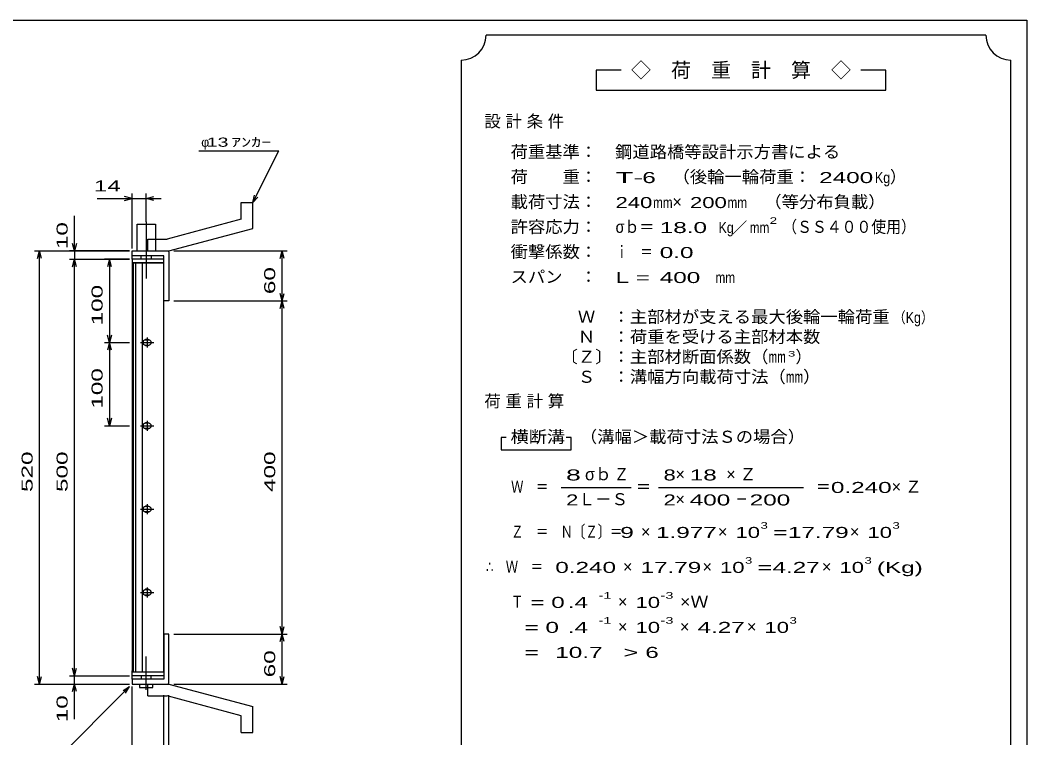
# Model space of a CAD drawing. Units: millimetres, scale not verified, with parts at other scales. Extents: x -1092 to 1039, y -770 to 632.
# Drawn here: x -170 to 1039, y -230 to 632 of the extents above; entities that cross this region are included whole.
import ezdxf
from ezdxf.enums import TextEntityAlignment as Align

# ---------------------------------------------------------------- set-up
doc = ezdxf.new("R2010")
doc.units = ezdxf.units.MM
doc.header["$LTSCALE"] = 6
doc.linetypes.add('LONG_DASHED_DOTTED', pattern=[15.25, 12, -1.5, 0.25, -1.5])
for name, color, linetype, lineweight in [('0_2', 150, 'Continuous', 25), ('16', 3, 'Continuous', 25), ('19', 6, 'Continuous', 25), ('22', 4, 'Continuous', 25), ('50', 2, 'Continuous', 25)]:
    doc.layers.add(name, color=color, linetype=linetype, lineweight=lineweight)
doc.styles.add('ベクトル', font='')
doc.styles.get('ベクトル').set_extended_font_data('ベクトル')

msp = doc.modelspace()

# ---------------------------------------------------------------- linework, layer by layer
at = {"layer": '0_2'}
for p, q in [((-1037.4, 632.1), (1038.6, 632.1)), ((1038.6, 632.1), (1038.6, -687.9))]:
    msp.add_line(p, q, dxfattribs=at)
at = {"layer": '16'}
for p, q in [((2.4, 345.1), (-35.6, 345.1)), ((-35.6, 345.1), (-35.6, 340.6)), ((-35.6, 340.6), (2.4, 340.6)), ((-35.6, 340.6), (-35.6, -150.4)), ((2.4, 340.6), (-35.6, 340.6)), ((-34.1, 340.6), (-34.1, -150.4)), ((-31.1, -150.4), (-31.1, 340.6)), ((-23.6, 340.6), (-23.6, -150.4)), ((2.4, 340.6), (2.4, 345.1)), ((2.4, -150.4), (2.4, 340.6)), ((-25.6, 245.1), (-9.6, 245.1)), ((-15.6, 248.1), (-19.6, 248.1)), ((-19.6, 242.1), (-15.6, 242.1)), ((-17.6, 251.1), (-17.6, 239.1)), ((-25.6, 145.1), (-9.6, 145.1)), ((-15.6, 148.1), (-19.6, 148.1)), ((-17.6, 151.1), (-17.6, 139.1)), ((-19.6, 142.1), (-15.6, 142.1)), ((-17.6, 51.1), (-17.6, 39.1)), ((-25.6, 45.1), (-9.6, 45.1)), ((-15.6, 48.1), (-19.6, 48.1)), ((-19.6, 42.1), (-15.6, 42.1)), ((-25.6, -54.9), (-9.6, -54.9)), ((-15.6, -51.9), (-19.6, -51.9)), ((-19.6, -57.9), (-15.6, -57.9)), ((-17.6, -48.9), (-17.6, -60.9)), ((-35.6, -150.4), (2.4, -150.4)), ((-35.6, -154.9), (-35.6, -150.4)), ((-35.6, -150.4), (2.4, -150.4)), ((2.4, -154.9), (-35.6, -154.9)), ((2.4, -150.4), (2.4, -154.9))]:
    msp.add_line(p, q, dxfattribs=at)
for centre, radius, start, end in [((-19.6, 245.1), 3, 90, 270), ((-17.6, 245.1), 4, 46.6, 133.4), ((-17.6, 245.1), 4, 226.6, 313.4), ((-15.6, 245.1), 3, 270, 90), ((-19.6, 145.1), 3, 90, 270), ((-17.6, 145.1), 4, 46.6, 133.4), ((-15.6, 145.1), 3, 270, 90), ((-17.6, 145.1), 4, 226.6, 313.4), ((-17.6, 45.1), 4, 46.6, 133.4), ((-19.6, 45.1), 3, 90, 270), ((-17.6, 45.1), 4, 226.6, 313.4), ((-15.6, 45.1), 3, 270, 90), ((-19.6, -54.9), 3, 90, 270), ((-17.6, -54.9), 4, 46.6, 133.4), ((-17.6, -54.9), 4, 226.6, 313.4), ((-15.6, -54.9), 3, 270, 90)]:
    msp.add_arc(centre, radius, start, end, dxfattribs=at)
at = {"layer": '19'}
for p, q in [((95.4, 413.1), (109.4, 413.1)), ((95.4, 393.1), (95.4, 413.1)), ((109.4, 382.1), (109.4, 413.1)), ((-29.6, 355.1), (-29.6, 387.1)), ((-29.6, 387.1), (-7.6, 387.1)), ((-7.6, 387.1), (-7.6, 355.1)), ((95.4, 393.1), (6.4, 369.1)), ((8.4, 355.1), (109.4, 382.1)), ((-16.6, 369.1), (6.4, 369.1)), ((-16.6, 355.1), (-16.6, 369.1)), ((-35.6, 345.1), (-35.6, 355.1)), ((-35.6, 349.1), (-35.6, 355.1)), ((-35.6, 355.1), (7.4, 355.1)), ((-16.6, 355.1), (8.4, 355.1)), ((7.4, 355.1), (8.4, 354.1)), ((8.4, 354.1), (8.4, 295.1)), ((2.4, 349.1), (-35.6, 349.1)), ((-24.6, 345.1), (-24.6, 349.1)), ((-12.6, 349.1), (-12.6, 345.1)), ((2.4, 295.1), (2.4, 349.1)), ((8.4, 295.1), (2.4, 295.1)), ((8.4, -104.9), (2.4, -104.9)), ((2.4, -104.9), (2.4, -158.9)), ((8.4, -163.9), (8.4, -104.9)), ((-35.6, -158.9), (-35.6, -148.9)), ((-24.6, -154.9), (-24.6, -158.9)), ((-12.6, -158.9), (-12.6, -154.9)), ((-35.6, -158.9), (-35.6, -164.9)), ((2.4, -158.9), (-35.6, -158.9)), ((-35.6, -164.9), (7.4, -164.9)), ((-26.6, -164.9), (-26.6, -168.9)), ((-26.6, -168.9), (-10.6, -168.9)), ((-16.6, -164.9), (8.4, -164.9)), ((-16.6, -178.9), (-16.6, -164.9)), ((-10.6, -168.9), (-10.6, -164.9)), ((7.4, -164.9), (8.4, -163.9)), ((8.4, -164.9), (109.4, -191.9)), ((-16.6, -178.9), (6.4, -178.9)), ((95.4, -202.9), (6.4, -178.9)), ((109.4, -222.9), (109.4, -191.9)), ((95.4, -222.9), (95.4, -202.9)), ((95.4, -222.9), (109.4, -222.9))]:
    msp.add_line(p, q, dxfattribs=at)
at = {"layer": '19', "linetype": 'LONG_DASHED_DOTTED'}
for p, q in [((-18.6, 390.1), (-18.6, 322.1)), ((-18.6, -171.9), (-18.6, -131.9))]:
    msp.add_line(p, q, dxfattribs=at)
at = {"layer": '22'}
for p, q in [((44.4, 475.1), (140.4, 475.1)), ((109.4, 413.1), (140.4, 475.1)), ((-35.6, 358.1), (-35.6, 424.1)), ((-18.6, 389.898), (-18.6, 424.1)), ((-77.6, 418.1), (-35.6, 418.1)), ((-35.6, 418.1), (-44.6, 420.5)), ((-44.6, 415.7), (-35.6, 418.1)), ((-35.6, 418.1), (-18.6, 418.1)), ((-18.6, 418.1), (-9.6, 420.5)), ((-9.6, 415.7), (-18.6, 418.1)), ((-18.6, 418.1), (-0.6, 418.1)), ((109.4, 413.1), (111.2, 421.86)), ((109.4, 413.1), (115.4, 419.7)), ((-104.6, 355.1), (-104.6, 397.1)), ((-104.6, 355.1), (-107, 364.1)), ((-102.2, 364.1), (-104.6, 355.1)), ((-152.6, 355.1), (-38.6, 355.1)), ((-149, 346.1), (-146.6, 355.1)), ((-144.2, 346.1), (-146.6, 355.1)), ((-146.6, -164.9), (-146.6, 355.1)), ((-38.6, 355.1), (-110.6, 355.1)), ((-104.6, 355.1), (-104.6, 345.1)), ((14.4, 355.1), (150.6, 355.1)), ((142.2, 346.1), (144.6, 355.1)), ((147, 346.1), (144.6, 355.1)), ((144.6, 295.1), (144.6, 355.1)), ((-110.6, 345.1), (-38.6, 345.1)), ((-107, 336.1), (-104.6, 345.1)), ((-102.2, 336.1), (-104.6, 345.1)), ((-104.6, -154.9), (-104.6, 345.1)), ((-38.6, 345.1), (-68.6, 345.1)), ((-62.6, 345.1), (-65, 336.1)), ((-60.2, 336.1), (-62.6, 345.1)), ((-62.6, 345.1), (-62.6, 245.1)), ((144.6, 295.1), (142.2, 304.1)), ((144.6, 295.1), (147, 304.1)), ((14.4, 295.1), (150.6, 295.1)), ((142.2, 286.1), (144.6, 295.1)), ((147, 286.1), (144.6, 295.1)), ((144.6, -104.9), (144.6, 295.1)), ((-62.6, 245.1), (-65, 254.1)), ((-60.2, 254.1), (-62.6, 245.1)), ((-68.6, 245.1), (-38.6, 245.1)), ((-62.6, 245.1), (-65, 236.1)), ((-60.2, 236.1), (-62.6, 245.1)), ((-62.6, 245.1), (-62.6, 145.1)), ((-68.6, 145.1), (-38.6, 145.1)), ((-62.6, 145.1), (-65, 154.1)), ((-60.2, 154.1), (-62.6, 145.1)), ((144.6, -104.9), (142.2, -95.9)), ((144.6, -104.9), (147, -95.9)), ((14.4, -104.9), (150.6, -104.9)), ((142.2, -113.9), (144.6, -104.9)), ((147, -113.9), (144.6, -104.9)), ((144.6, -164.9), (144.6, -104.9)), ((-146.6, -164.9), (-149, -155.9)), ((-146.6, -164.9), (-144.2, -155.9)), ((-110.6, -154.9), (-38.6, -154.9)), ((-104.6, -154.9), (-107, -145.9)), ((-104.6, -154.9), (-102.2, -145.9)), ((-104.6, -164.9), (-104.6, -154.9)), ((144.6, -164.9), (142.2, -155.9)), ((144.6, -164.9), (147, -155.9)), ((-152.6, -164.9), (-38.6, -164.9)), ((-128.6, -257.9), (-38.6, -167.9)), ((-110.6, -164.9), (-38.6, -164.9)), ((-107, -173.9), (-104.6, -164.9)), ((-102.2, -173.9), (-104.6, -164.9)), ((-104.6, -206.9), (-104.6, -164.9)), ((-46.4, -172.7), (-38.6, -167.9)), ((-43.4, -175.7), (-38.6, -167.9)), ((-35.6, -263.9), (-35.6, -167.9)), ((-35.6, -305.9), (-35.6, -167.9)), ((14.4, -164.9), (150.6, -164.9)), ((2.4, -263.9), (2.4, -178.3)), ((8.4, -251.9), (8.4, -178.3))]:
    msp.add_line(p, q, dxfattribs=at)
at = {"layer": '50', "color": 4}
for p, q in [((989.4, 614.1), (389.4, 614.1)), ((359.4, 584.1), (359.4, -345.9)), ((1019.4, -345.9), (1019.4, 584.1)), ((551.4, 572.1), (521.4, 572.1)), ((521.4, 572.1), (521.4, 548.1)), ((869.4, 572.1), (839.4, 572.1)), ((869.4, 548.1), (869.4, 572.1)), ((521.4, 548.1), (869.4, 548.1)), ((413.4, 131.1), (407.4, 131.1)), ((407.4, 131.1), (407.4, 116.1)), ((491.4, 131.1), (485.4, 131.1)), ((491.4, 116.1), (491.4, 131.1)), ((407.4, 116.1), (491.4, 116.1)), ((479.4, 71.1), (563.4, 71.1)), ((596.4, 71.1), (770.4, 71.1))]:
    msp.add_line(p, q, dxfattribs=at)
for centre, start, end in [((359.4, 614.1), 270, 0), ((1019.4, 614.1), 180, 270)]:
    msp.add_arc(centre, 30, start, end, dxfattribs=at)

# ---------------------------------------------------------------- texts
at = {"layer": '22', "color": 2, "style": 'ベクトル'}
msp.add_text('φ', height=11, dxfattribs=at).set_placement((47.4, 485.6), align=Align.MIDDLE_LEFT)
for s, height, width, p in [(' 13 ', 11, 1.6, (47.4, 485.6)), ('ｱﾝｶｰ', 11, 1.6, (83.4, 485.6)), (' 14 ', 13.2, 1.65, (-89.6, 433.1))]:
    msp.add_text(s, height=height, dxfattribs=dict(at, width=width)).set_placement(p, align=Align.MIDDLE_LEFT)
at = {"layer": '22', "color": 2, "style": 'ベクトル', "width": 1.65}
for s, p in [(' 10 ', (-119.6, 349.1)), (' 60 ', (129.6, 295.1)), (' 100 ', (-77.6, 257.6)), (' 100 ', (-77.6, 157.6)), (' 520 ', (-161.6, 57.6)), (' 500 ', (-119.6, 57.6)), (' 400 ', (129.6, 57.6)), (' 60 ', (129.6, -164.9)), (' 10 ', (-119.6, -218.9))]:
    msp.add_text(s, height=13.2, rotation=90, dxfattribs=at).set_placement(p, align=Align.MIDDLE_LEFT)
at = {"layer": '50', "style": 'ベクトル'}
for s, height, p in [('◇\u3000荷\u3000重\u3000計\u3000算\u3000◇', 17.6, (563.4, 572.1)), ('）', 14.52, (874.2, 444)), ('×', 14.52, (613.2, 414)), ('／', 13.2, (684.9, 383.1)), ('）', 14.52, (760.8, 228)), ('σｂ', 14.52, (508.2, 87)), ('×', 14.52, (616.8, 87)), ('Ｌ－Ｓ', 14.52, (500.4, 57)), ('×', 14.52, (616.8, 57)), ('×', 14.52, (575.4, 18)), ('×', 14.52, (667.8, 18)), ('×', 14.52, (826.2, 18)), ('×', 14.52, (553.8, -24)), ('×', 14.52, (649.2, -24)), ('×', 14.52, (792.6, -24)), ('×', 14.52, (547.8, -66)), ('×', 14.52, (547.8, -96)), ('×', 14.52, (622.2, -96)), ('×', 14.52, (702.6, -96))]:
    msp.add_text(s, height=height, dxfattribs=at).set_placement(p, align=Align.MIDDLE_LEFT)
for s, height, width, p in [('荷重基準：\u3000', 14.52, 1.05, (418.8, 474)), ('鋼道路橋等設計示方書による', 14.52, 1.05, (544.2, 474)), ('荷\u3000\u3000重：\u3000', 14.52, 1.05, (418.8, 444)), ('T-', 13.2, 2, (544.8, 443.1)), (' 6 ', 13.2, 1.65, (568.8, 443.1)), ('（後輪一輪荷重：', 14.52, 1.05, (613.2, 444)), (' 2400', 13.2, 1.65, (781.2, 443.1)), ('Kg', 13.2, 0.85, (856.2, 443.1)), ('載荷寸法：\u3000', 14.52, 1.05, (418.8, 414)), ('\u3000（等分布負載）', 14.52, 1.05, (702.6, 414)), ('240', 13.2, 1.5, (544.8, 413.1)), ('mm', 13.2, 0.8, (589.8, 413.1)), ('200', 13.2, 1.5, (634.2, 413.1)), ('mm', 13.2, 0.8, (679.2, 413.1)), ('許容応力：\u3000', 14.52, 1.05, (418.8, 384)), ('σｂ＝', 14.52, 0.9, (544.8, 384)), (' 18.0', 13.2, 1.65, (589.8, 383.1)), ('Kg', 13.2, 0.85, (668.4, 383.1)), ('mm', 13.2, 0.8, (705.9, 383.1)), ('2', 7.918, 1.5, (729.9, 391.5)), ('（ＳＳ４００使用）', 14.52, 0.9, (744.9, 384)), ('衝撃係数：\u3000', 14.52, 1.05, (418.8, 354)), ('ｉ\u3000＝', 14.52, 0.75, (544.8, 354)), (' 0.0', 13.2, 1.65, (589.8, 353.1)), ('スパン\u3000：\u3000', 14.52, 1.05, (418.8, 324)), ('L =', 13.2, 1.65, (544.8, 323.1)), (' 400 ', 13.2, 1.65, (589.8, 323.1)), ('mm', 13.2, 0.8, (664.8, 323.1)), ('\u3000Ｗ\u3000：主部材が支える最大後輪一輪荷重', 14.52, 1.05, (478.8, 276)), ('（Kg）', 13.2, 0.85, (877.8, 275.1)), ('\u3000Ｎ\u3000：荷重を受ける主部材本数', 14.52, 1.05, (478.8, 252)), ('〔Ｚ〕：主部材断面係数（㎜', 14.52, 1.05, (478.8, 228)), ('3', 6.598, 1.8, (751.8, 231.6)), ('\u3000Ｓ\u3000：溝幅方向載荷寸法（㎜）', 14.52, 1.05, (478.8, 204)), ('横断溝', 14.52, 1.1, (418.8, 132)), ('\u3000（溝幅＞載荷寸法Ｓの場合）', 14.52, 1.05, (481.2, 132)), ('8', 13.2, 1.8, (485.4, 86.1)), ('Ｚ', 14.52, 0.9, (543, 87)), ('8', 13.2, 1.5, (602.4, 86.1)), (' 18 ', 13.2, 1.65, (625.8, 86.1)), ('Ｗ\u3000＝', 14.52, 0.75, (419.4, 72)), ('＝', 14.52, 0.9, (569.4, 72)), ('＝', 14.52, 0.9, (785.4, 72)), ('0.240', 13.2, 1.65, (803.4, 71.1)), ('2', 13.2, 1.5, (485.4, 56.1)), ('2', 13.2, 1.5, (602.4, 56.1)), (' 400 ', 13.2, 1.65, (625.8, 56.1)), (' 200 ', 13.2, 1.65, (697.8, 56.1)), ('－', 14.52, 0.75, (688.8, 57)), ('Ｚ\u3000＝\u3000Ｎ〔Ｚ〕＝', 14.52, 0.75, (419.4, 18)), ('3', 7.918, 1.5, (718.8, 25.5)), ('3', 7.918, 1.5, (877.2, 25.5)), (' 9 ', 13.2, 1.65, (542.4, 17.1)), ('1.977', 13.2, 1.65, (593.4, 17.1)), ('10', 13.2, 1.5, (688.8, 17.1)), ('=', 13.2, 1.7, (733.8, 17.1)), ('17.79', 13.2, 1.65, (751.8, 17.1)), ('10', 13.2, 1.5, (847.2, 17.1)), ('∴\u3000Ｗ\u3000＝', 14.52, 0.75, (389.4, -24)), (' 0.240', 13.2, 1.65, (464.4, -24.9)), ('17.79', 13.2, 1.65, (574.8, -24.9)), ('10', 13.2, 1.5, (670.2, -24.9)), ('3', 7.918, 1.5, (700.2, -16.5)), ('=', 13.2, 1.7, (715.2, -24.9)), ('4.27', 13.2, 1.65, (733.2, -24.9)), ('10', 13.2, 1.5, (813.6, -24.9)), ('3', 7.918, 1.5, (843.6, -16.5)), ('(Kg)', 13.2, 1.65, (858.6, -24.9)), ('Ｔ', 14.52, 0.75, (419.4, -66)), (' = 0', 13.2, 1.65, (434.4, -66.9)), (' .4 ', 13.2, 1.65, (479.4, -66.9)), ('-1', 7.918, 1.65, (524.4, -58.5)), ('10', 13.2, 1.5, (568.8, -66.9)), ('-3', 7.918, 1.65, (598.8, -58.5)), ('×Ｗ', 14.52, 1.1, (622.2, -66)), ('-1', 7.918, 1.65, (524.4, -88.5)), ('-3', 7.918, 1.65, (598.8, -88.5)), ('3', 7.918, 1.5, (753.6, -88.5)), ('  = 0', 13.2, 1.65, (419.4, -96.9)), (' .4 ', 13.2, 1.65, (479.4, -96.9)), ('10', 13.2, 1.5, (568.8, -96.9)), ('4.27', 13.2, 1.65, (643.2, -96.9)), ('10', 13.2, 1.5, (723.6, -96.9)), (' 10.7', 13.2, 1.65, (464.4, -126.9)), (' 6 ', 13.2, 1.65, (572.4, -126.9)), ('  =', 13.2, 1.65, (419.4, -126.9)), ('>', 13.2, 1.7, (554.4, -126.9))]:
    msp.add_text(s, height=height, dxfattribs=dict(at, width=width)).set_placement(p, align=Align.MIDDLE_LEFT)
at = {"layer": '50', "char_height": 14.52, "attachment_point": 4, "style": 'ベクトル'}
for s, insert in [('\\T1.28;設計条件', (387.3, 510)), ('\\T1.28;荷重計算', (387.3, 174)), ('\\T1.42;×Ｚ', (677.7, 87)), ('\\T1.42;×Ｚ', (876.3, 72))]:
    msp.add_mtext(s, dxfattribs=dict(at, insert=insert))

doc.saveas('drawing.dxf')
